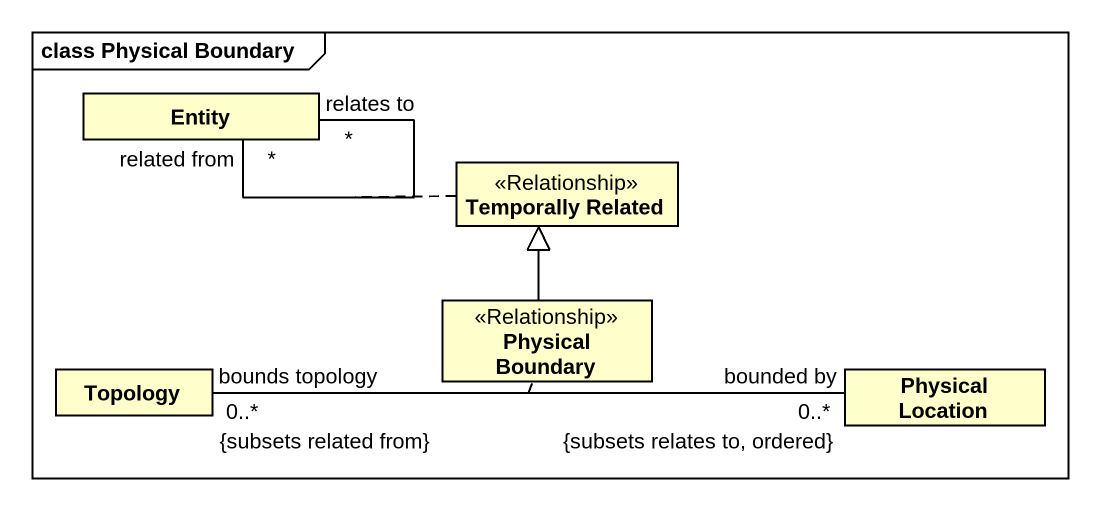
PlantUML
@startuml
mainframe class Physical Boundary
hide circle
hide empty members
class "Entity" as Entity_
class "Temporally Related" as Temporally_Related <<Relationship>>
class "Physical Boundary" as Physical_Boundary <<Relationship>>
class Topology
class "Physical Location" as Physical_Location
Entity_ "related from\n*" -- "relates to\n*" Entity_
(Entity_, Entity_) .. Temporally_Related
Physical_Boundary -up-|> Temporally_Related
Topology "bounds topology\n0..*\n{subsets related from}" -right- "bounded by\n0..*\n{subsets relates to, ordered}" Physical_Location
(Topology, Physical_Location) .. Physical_Boundary
@enduml
